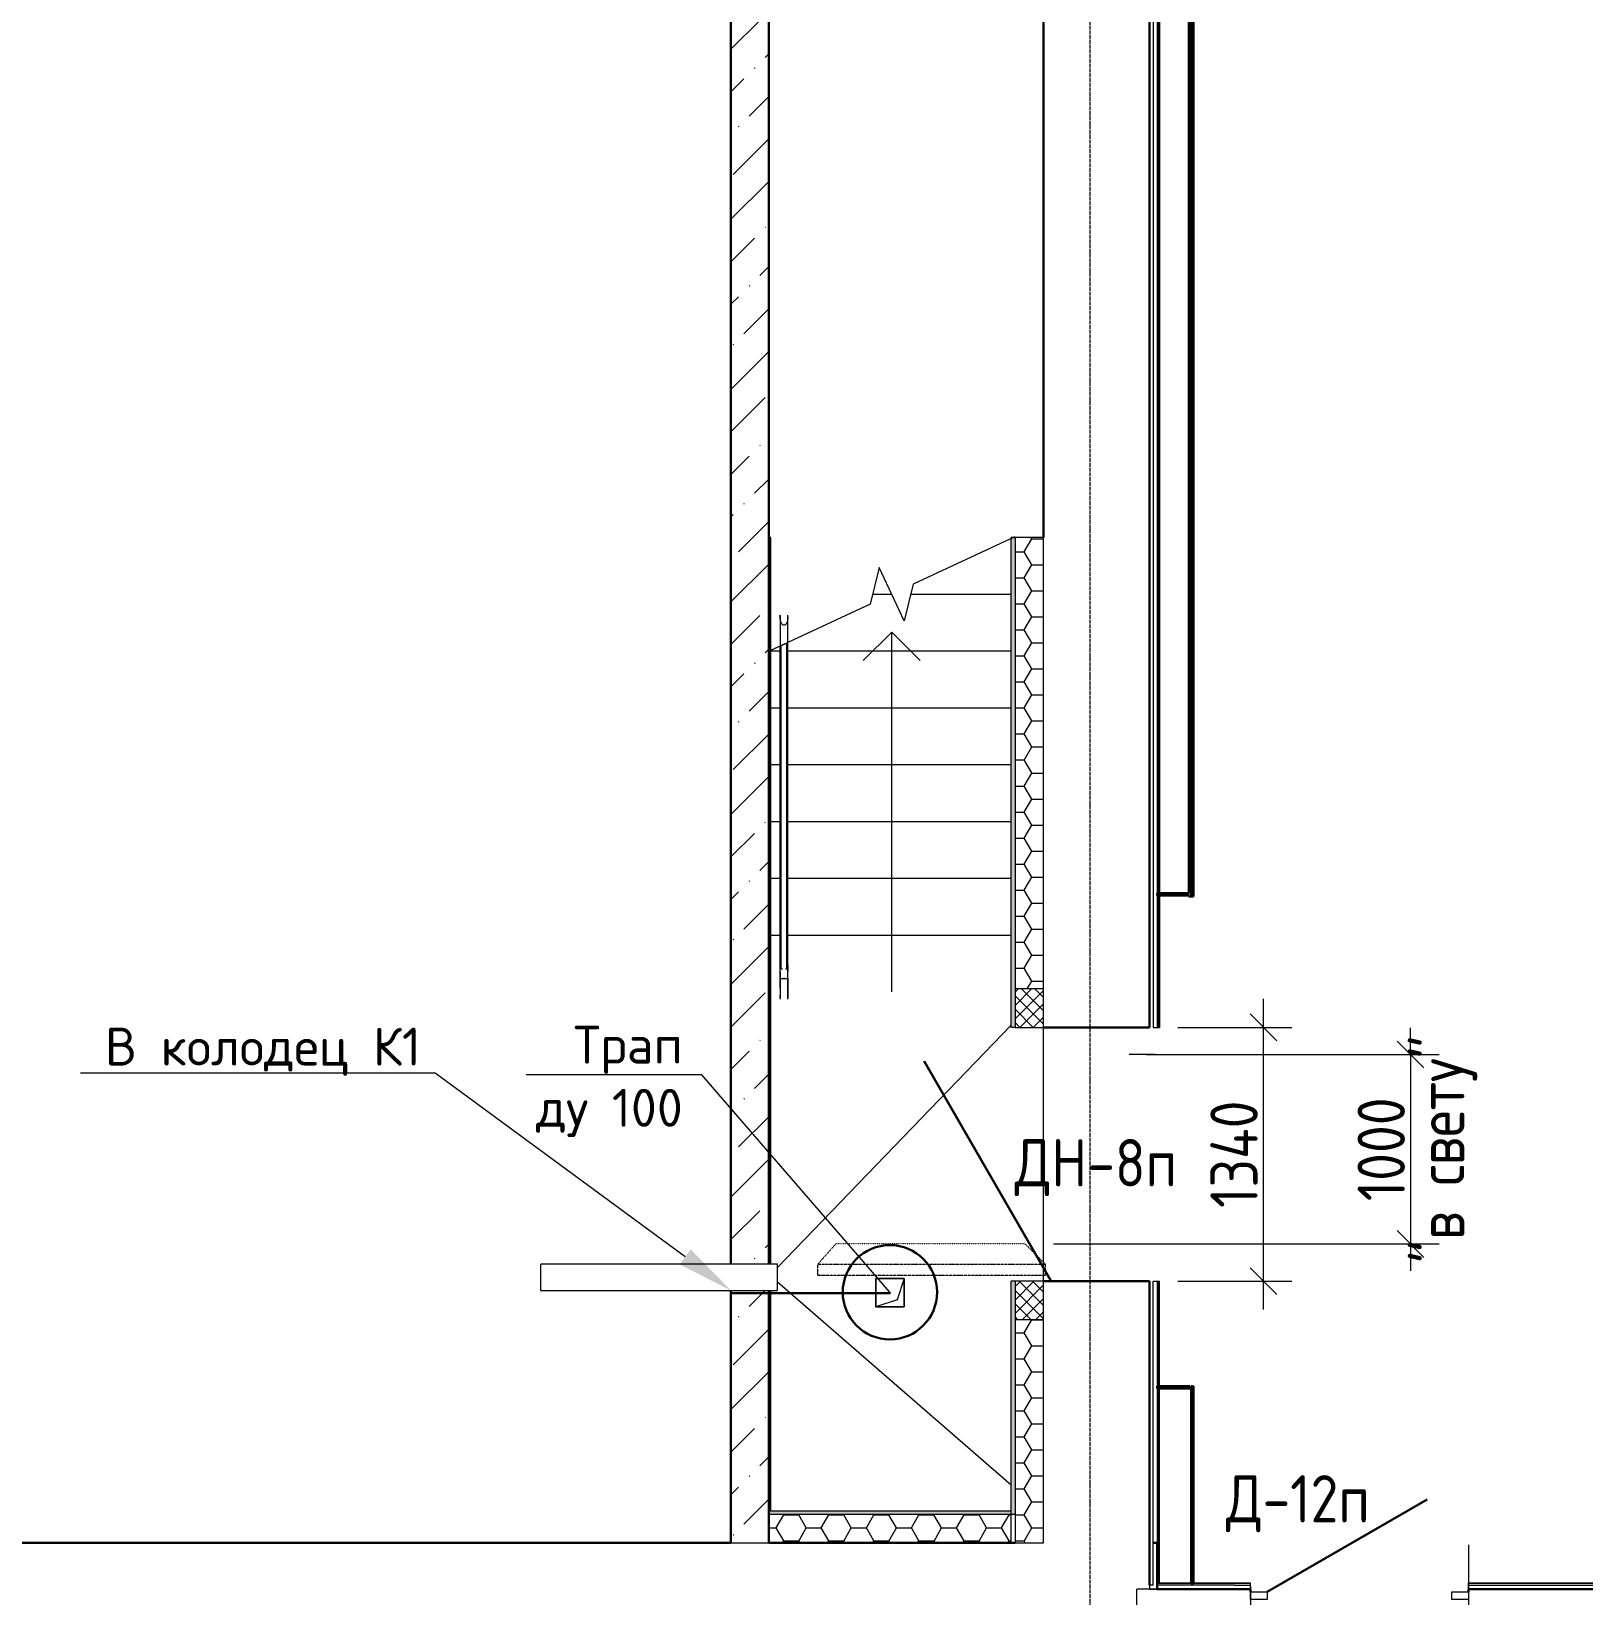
# Model space of a CAD drawing. Header units: millimetres. Extents: x 504091 to 2165846, y 135022 to 442887.
# Drawn here: x 1500188 to 1508386, y 326020 to 334282 of the extents above; entities that cross this region are included whole.
import ezdxf
from ezdxf import colors
from ezdxf.entities.mleader import LeaderData, LeaderLine
from ezdxf.math import Vec2, Vec3

# ---------------------------------------------------------------- set-up
doc = ezdxf.new("R2010")
doc.units = ezdxf.units.MM
for name, pattern in [('ADSK_Линия сетки', [25, 20, -2.5, 0, -2.5]), ('ADSK_Пунктирная_п1', [0.53, 0, -0.53]), ('ADSK_Штриховая_ш3 п1_5', [4.5, 3, -1.5]), ('ADSK_Штрихпунктирная 2 точки_ш15 п1_5 п1_5 п1_5', [19.5, 15, -1.5, 0, -1.5, 0, -1.5]), ('осеваяX2', [4, 2.5, -0.5, 0.5, -0.5])]:
    doc.linetypes.add(name, pattern=pattern)
doc.layers.get('Defpoints').update_dxf_attribs({"color": 255})
for name, color, linetype, lineweight in [('!К1', 32, 'Continuous', 30), ('Выноски ВК', 7, 'Continuous', 0), ('Двери', 7, 'Continuous', 20), ('Лестницы', 7, 'Continuous', 18), ('Марки дверей', 7, 'Continuous', 20), ('Обобщенные модели', 7, 'Continuous', 18), ('Ограждение', 7, 'Continuous', 18), ('Оси', 165, 'осеваяX2', 13), ('Перекрытие', 7, 'Continuous', 18), ('размеры', 7, 'Continuous', 9), ('Стены внутренние', 7, 'Continuous', 18), ('Стены наружные', 7, 'Continuous', 18), ('Стены несущие', 7, 'Continuous', 30), ('Стены отделка', 7, 'Continuous', 30), ('Стены штриховка', 7, 'Continuous', 18), ('Стрелки вверх', 7, 'Continuous', 18), ('Узлы', 7, 'Continuous', 18)]:
    doc.layers.add(name, color=color, linetype=linetype, lineweight=lineweight)
doc.layers.add('Линии', color=7, linetype='Continuous', lineweight=9, true_color=0x00a600)
doc.layers.add('Штриховка', color=252, linetype='Continuous')
doc.styles.add('GOST Common_1', font='GOST_Common.ttf', dxfattribs={"width": 0.9, "height": 250})
doc.styles.add('GOST Common_2', font='GOST_Common.ttf', dxfattribs={"width": 0.9, "height": 200})
doc.styles.add('GOST Common_4', font='GOST_Common.ttf', dxfattribs={"width": 0.9, "height": 200})
doc.styles.add('PDF ISOCPEUR', font='isocpeur.ttf')
doc.dimstyles.new('ADSK_Основной_2_5_мм_Округление_до_1_мм', dxfattribs={"dimscale": 304.8, "dimtxt": 251.428749, "dimasz": 0.463911, "dimexe": 0.492126, "dimexo": 0.492126, "dimgap": 0.098425, "dimtad": 1, "dimdec": 0, "dimdsep": 46, "dimtxsty": 'GOST Common_1', "dimblk1": 'OBLIQUE', "dimblk2": 'OBLIQUE', "dimsah": 1, "dimcen": 0.09, "dimdle": 0.492126, "dimazin": 2, "dimtfac": 1, "dimtdec": 4, "dimtix": 1, "dimtmove": 0, "dimatfit": 3, "dimfxl": 0, "dimtvp": 1, "dimtolj": 1, "dimtzin": 0, "dimlwd": 20, "dimlwe": 20, "dimarcsym": 0})
doc.dimstyles.new('ADSK_Основной_2_мм', dxfattribs={"dimscale": 304.8, "dimtxt": 201.142999, "dimasz": 0.463911, "dimexe": 0.492126, "dimexo": 0.492126, "dimgap": 0.098425, "dimtad": 1, "dimrnd": 0.01, "dimdsep": 46, "dimtxsty": 'GOST Common_4', "dimblk1": 'OBLIQUE', "dimblk2": 'OBLIQUE', "dimsah": 1, "dimcen": 0.09, "dimdle": 0.492126, "dimazin": 2, "dimtfac": 1, "dimtdec": 4, "dimtix": 1, "dimtmove": 0, "dimatfit": 3, "dimfxl": 0, "dimtvp": 1, "dimtolj": 1, "dimtzin": 0, "dimlwd": 20, "dimlwe": 20, "dimarcsym": 0})
pattern_1 = [(0, (1487730.53, 305686.97), (119.062, 68.741), [79.375, -158.75]), (120, (1487730.53, 305686.97), (-119.06245, 68.74022), [79.375, -158.75]), (60, (1487730.53, 305686.97), (-0.00045, 137.48122), [0, -158.75, 79.375, 0])]
pattern_2 = [(45, (1487730.527, 305686.97), (-35.35534, 35.35534), []), (135, (1487730.527, 305686.97), (-35.35534, -35.35534), [])]

# ---------------------------------------------------------------- blocks, each defined once
blk = doc.blocks.new('GM_Отверстие прямоугольное _в плите_ - Отверстие-1400855-План 1-го этажа')
at = {"layer": 'Обобщенные модели'}
for p, q in [((-75, -75), (-75, 75)), ((-75, 75), (75, 75)), ((75, 75), (-75, 75)), ((-75, 75), (-75, -75)), ((-75, -75), (-37.5, 37.5)), ((-37.5, 37.5), (75, 75)), ((75, 75), (75, -75)), ((75, -75), (75, 75)), ((75, -75), (-75, -75)), ((-75, -75), (75, -75))]:
    blk.add_line(p, q, dxfattribs=at)
for start, end in [(360, 180), (180, 360), (60, 165), (300, 360), (195, 270)]:
    blk.add_arc((0, 0), 2.5, start, end, dxfattribs=at)
blk = doc.blocks.new('_None')
blk = doc.blocks.new('АС_Дверь_Однопольная_Алюминиевая - 1150х2200 алюм ост EIW30 Д12п-6958020-План подвала')
at = {"layer": 'Двери'}
for p, q in [((-450, -97.5), (-363, -97.5)), ((-450, -137.5), (-450, -97.5)), ((-363, -137.5), (-450, -137.5)), ((-363, -97.5), (-363, -137.5)), ((613, -97.5), (700, -97.5)), ((613, -137.5), (613, -97.5)), ((700, -137.5), (613, -137.5)), ((700, -97.5), (700, -137.5))]:
    blk.add_line(p, q, dxfattribs=at)
at = {"layer": 'Двери', "lineweight": 30}
blk.add_line((613, -137.5), (-232.2, -625.5), dxfattribs=at)
blk = doc.blocks.new('AC_Дверь_Однопольная_Стальная - 1340Х2200h ДН-8п-6920971-План подвала')
at = {"layer": 'Двери', "lineweight": 30}
blk.add_line((-670, 240), (490.5, 910), dxfattribs=at)
blk = doc.blocks.new('Ограждение - Ограждение-7023087-План подвала')
at = {"layer": 'Ограждение'}
for p, q in [((16447.4, 25364.4), (16417.4, 25350.4)), ((16447.4, 23642.5), (16447.4, 25364.4)), ((16417.4, 23642.5), (16417.4, 25350.4)), ((16424.9, 23642.5), (16417.4, 23642.5)), ((16447.4, 23642.5), (16439.7, 23642.5))]:
    blk.add_line(p, q, dxfattribs=at)
blk = doc.blocks.new('Тип перил - Перила_Внутренний_-7023091-План подвала')
at = {"layer": 'Ограждение'}
for p, q in [((16412.4, 25502.7), (16412.4, 23662.3)), ((16452.4, 23662.3), (16452.4, 25502.7)), ((16412.4, 23630.5), (16412.4, 23592.5)), ((16452.4, 23592.5), (16452.4, 23630.5)), ((16430.1, 23592.5), (16434.7, 23592.5))]:
    blk.add_line(p, q, dxfattribs=at)
at = {"layer": 'Ограждение', "flags": 128}
for points in [[(16412.4, 25502.7), (16412.5, 25507.5), (16412.9, 25512.3)], [(16452.4, 25502.7), (16452, 25494.1), (16450.9, 25485.9), (16449, 25478.2), (16446.5, 25471.6), (16443.5, 25466.1), (16440.1, 25462), (16436.3, 25459.5), (16432.4, 25458.7), (16428.5, 25459.5), (16424.7, 25462), (16421.3, 25466.1), (16418.3, 25471.6), (16415.8, 25478.2), (16413.9, 25485.9), (16412.8, 25494.1), (16412.4, 25502.7)], [(16452.4, 25502.7), (16452.3, 25507.5), (16451.9, 25512.3)], [(16412.4, 23630.5), (16412.4, 23633.3), (16412.4, 23636.1), (16412.4, 23638.9), (16412.4, 23641.7), (16412.4, 23644.4), (16412.4, 23647.2), (16412.4, 23649.9), (16412.4, 23652.5), (16412.4, 23655.2), (16412.4, 23657.8), (16412.4, 23660.3), (16412.4, 23662.3)], [(16452.4, 23662.3), (16452.4, 23659.8), (16452.4, 23657.2), (16452.4, 23654.6), (16452.4, 23652), (16452.4, 23649.3), (16452.4, 23646.6), (16452.4, 23643.8), (16452.4, 23641.1), (16452.4, 23638.3), (16452.4, 23635.5), (16452.4, 23632.7), (16452.4, 23630.5)]]:
    blk.add_lwpolyline(points, dxfattribs=at)
blk = doc.blocks.new('Тип перил - D40 шаг 400 прямое со скруглением-6687845-План подвала')
at = {"layer": 'Ограждение'}
for p, q in [((0, 20), (4, 20)), ((0, 2.3), (0, 0)), ((0, 0), (0, -2.3)), ((5.1, -20), (1.1, -20))]:
    blk.add_line(p, q, dxfattribs=at)
at = {"layer": 'Ограждение', "flags": 128}
for points in [[(100, 20), (99.9, 20), (99.7, 20), (99.3, 20), (98.7, 20), (98, 20), (97.1, 20), (96.1, 20), (94.9, 20), (93.6, 20), (92.1, 20), (90.5, 20), (88.7, 20), (86.8, 20), (84.7, 20), (82.5, 20), (80.2, 20), (77.8, 20), (75.2, 20), (72.5, 20), (69.7, 20), (66.7, 20), (63.7, 20), (60.6, 20), (57.4, 20), (54, 20), (50.6, 20), (47.1, 20), (43.6, 20), (39.9, 20), (36.2, 20), (32.5, 20), (28.7, 20), (24.8, 20), (20.9, 20), (17, 20), (13, 20), (9.1, 20), (5.1, 20), (1.1, 20), (0, 20)], [(5.1, 20), (8, 20), (12, 20), (15.9, 20), (19.9, 20), (23.8, 20), (27.6, 20), (31.5, 20), (35.2, 20), (38.9, 20), (42.6, 20), (46.2, 20), (49.7, 20), (53.1, 20), (56.5, 20), (59.7, 20), (62.9, 20), (65.9, 20), (68.9, 20)], [(69.9, 20), (71.7, 20), (74.5, 20), (77.1, 20), (79.6, 20), (81.9, 20), (84.1, 20), (86.2, 20), (88.2, 20), (90, 20), (91.7, 20), (93.2, 20), (94.6, 20), (95.8, 20), (96.9, 20), (97.8, 20), (98.5, 20), (99.1, 20), (99.6, 20), (99.9, 20), (100, 20), (100, 20)], [(100, 20), (100.8, 20), (101.6, 19.9), (102.4, 19.9), (103.2, 19.7), (104, 19.6), (104.8, 19.4), (105.5, 19.2), (106.3, 19), (107, 18.7), (107.8, 18.4), (108.5, 18.1), (109.2, 17.7)], [(0, -20), (4, -20), (8, -20), (12, -20), (15.9, -20), (19.9, -20), (23.8, -20), (27.6, -20), (31.5, -20), (35.2, -20), (38.9, -20), (42.6, -20), (46.2, -20), (49.7, -20), (53.1, -20), (56.5, -20), (59.7, -20), (62.9, -20), (65.9, -20), (68.9, -20), (71.7, -20), (74.5, -20), (77.1, -20), (79.6, -20), (81.9, -20), (84.1, -20), (86.2, -20), (88.2, -20), (90, -20), (91.7, -20), (93.2, -20), (94.6, -20), (95.8, -20), (96.9, -20), (97.8, -20), (98.5, -20), (99.1, -20), (99.6, -20), (99.9, -20), (100, -20), (100, -20)], [(48.6, -20), (47.1, -20), (43.6, -20), (39.9, -20), (36.2, -20), (32.5, -20), (28.7, -20), (24.8, -20), (20.9, -20), (17, -20), (13, -20), (9.1, -20), (5.1, -20)], [(100, -20), (99.9, -20), (99.7, -20), (99.3, -20), (98.7, -20), (98, -20), (97.1, -20), (96.1, -20), (94.9, -20), (93.6, -20), (92.1, -20), (90.5, -20), (88.7, -20), (87.5, -20)], [(103.4, -19.7), (102.6, -19.8), (101.8, -19.9), (101, -20), (100.2, -20), (100, -20)], [(108.7, -18), (108, -18.3), (107.2, -18.6), (106.5, -18.9), (105.7, -19.2)]]:
    blk.add_lwpolyline(points, dxfattribs=at)
blk = doc.blocks.new('Тип перил - Перила_Внутренний_-V21-План подвала')
at = {"layer": 'Ограждение'}
for p, q in [((16452.4, 25366.7), (16412.4, 25348.1)), ((16452.4, 23653.2), (16452.4, 25366.7)), ((16412.4, 23653.2), (16412.4, 25348.1)), ((16412.4, 23630.5), (16412.4, 23653.2)), ((16412.4, 23592.5), (16412.4, 23630.5)), ((16452.4, 23630.5), (16452.4, 23653.2)), ((16452.4, 23592.5), (16452.4, 23630.5)), ((16412.4, 23592.5), (16452.4, 23592.5))]:
    blk.add_line(p, q, dxfattribs=at)
blk = doc.blocks.new('Тип перил - Перила_Внутренний_-7023104-План подвала')
at = {"layer": 'Ограждение'}
for p, q in [((16412.4, 25512.3), (16412.4, 25502.7)), ((16452.4, 25502.7), (16452.4, 25512.3)), ((16412.4, 23592.5), (16412.4, 23582.5)), ((16452.4, 23582.5), (16452.4, 23592.5))]:
    blk.add_line(p, q, dxfattribs=at)
blk = doc.blocks.new('Тип перил - Перила_Внутренний_-V22-План подвала')
at = {"layer": 'Ограждение'}
for p, q in [((16412.4, 23582.5), (16412.4, 23592.5)), ((16452.4, 23582.5), (16452.4, 23592.5))]:
    blk.add_line(p, q, dxfattribs=at)
blk = doc.blocks.new('_Oblique')
at = {"color": 0, "linetype": 'ByBlock', "lineweight": -2}
blk.add_line((-0.5, -0.5), (0.5, 0.5), dxfattribs=at)
blk = doc.blocks.new('*D4245')
at = {"layer": 'Defpoints', "color": 0, "lineweight": 20, "transparency": 16777216}
for p in [(1507776.8, 326438.3), (1506626.8, 326218.4), (1507776.8, 325402.1)]:
    blk.add_point(p, dxfattribs=at)
at = {"layer": 'размеры', "color": 0, "lineweight": 20, "transparency": 16777216}
for p, q in [((1507776.8, 326288.3), (1507776.8, 325252.1)), ((1506626.8, 326068.4), (1506626.8, 325252.1)), ((1506476.8, 325402.1), (1507926.8, 325402.1))]:
    blk.add_line(p, q, dxfattribs=at)
at = {"layer": 'размеры', "color": 0, "lineweight": 20, "transparency": 16777216, "xscale": 141.4, "yscale": 141.4, "zscale": 141.4, "rotation": 180}
blk.add_blockref('_Oblique', (1506626.8, 325402.1), dxfattribs=at)
at = {"layer": 'размеры', "color": 0, "lineweight": 20, "transparency": 16777216, "xscale": 141.4, "yscale": 141.4, "zscale": 141.4}
blk.add_blockref('_Oblique', (1507776.8, 325402.1), dxfattribs=at)
at = {"layer": 'размеры', "color": 0, "lineweight": 20, "transparency": 16777216, "insert": (1507201.8, 325532.1), "char_height": 200, "width": 515.472, "attachment_point": 5, "style": 'GOST Common_4'}
blk.add_mtext('\\A1;1150', dxfattribs=at)
blk = doc.blocks.new('*D4269')
at = {"layer": 'Defpoints', "color": 0, "lineweight": 20, "transparency": 16777216}
for p in [(1506092.9, 329022), (1506694.4, 329022), (1506092.9, 327682)]:
    blk.add_point(p, dxfattribs=at)
at = {"layer": 'размеры', "color": 0, "lineweight": 20, "transparency": 16777216}
for p, q in [((1506694.4, 327532), (1506694.4, 329172)), ((1506242.9, 329022), (1506844.4, 329022)), ((1506242.9, 327682), (1506844.4, 327682))]:
    blk.add_line(p, q, dxfattribs=at)
at = {"layer": 'размеры', "color": 0, "lineweight": 20, "transparency": 16777216, "xscale": 141.4, "yscale": 141.4, "zscale": 141.4}
for p, rotation in [((1506694.4, 329022), 90), ((1506694.4, 327682), 270)]:
    blk.add_blockref('_Oblique', p, dxfattribs=dict(at, rotation=rotation))
at = {"layer": 'размеры', "color": 0, "lineweight": 20, "transparency": 16777216, "insert": (1506539.4, 328352), "char_height": 250, "width": 726.16, "attachment_point": 5, "rotation": 90, "style": 'GOST Common_1'}
blk.add_mtext('\\A1;1340', dxfattribs=at)
blk = doc.blocks.new('*D4270')
at = {"layer": 'Defpoints', "color": 0, "lineweight": 20, "transparency": 16777216}
for p in [(1505926.5, 328878), (1505436.1, 327878), (1507471.6, 327878)]:
    blk.add_point(p, dxfattribs=at)
at = {"layer": 'размеры', "color": 0, "lineweight": 20, "transparency": 16777216}
for p, q in [((1507471.6, 328878), (1507471.6, 329019.4)), ((1506076.5, 328878), (1507621.6, 328878)), ((1507471.6, 328878), (1507471.6, 327878)), ((1505586.1, 327878), (1507621.6, 327878)), ((1507471.6, 327878), (1507471.6, 327736.6))]:
    blk.add_line(p, q, dxfattribs=at)
at = {"layer": 'размеры', "color": 0, "lineweight": 20, "transparency": 16777216, "xscale": 141.4, "yscale": 141.4, "zscale": 141.4}
for p, rotation in [((1507471.6, 328878), 270), ((1507471.6, 327878), 90)]:
    blk.add_blockref('_Oblique', p, dxfattribs=dict(at, rotation=rotation))
at = {"layer": 'размеры', "color": 0, "lineweight": 20, "transparency": 16777216, "char_height": 250, "width": 1564.824, "attachment_point": 5, "rotation": 90, "style": 'GOST Common_1'}
for s, insert in [('\\A1;"в свету"', (1507664.1, 328378)), ('\\A1;1000', (1507316.6, 328378))]:
    blk.add_mtext(s, dxfattribs=dict(at, insert=insert))
blk = doc.blocks.new('оси')
at = {"layer": 'Оси', "linetype": 'ADSK_Линия сетки'}
blk.add_line((24550, -2196.5), (24550, 46378), dxfattribs=at)

msp = doc.modelspace()

# ---------------------------------------------------------------- hatches: boundary and pattern name
at = {"layer": 'Стены внутренние', "true_color": 0x0080ff}
for points in [[(1506324.9235, 331199.2682), (1506324.9235, 348324.1466), (1506312.9235, 348324.1466), (1506312.9235, 331199.2682)], [(1506311.9962, 331199.2682), (1506311.9962, 348298.2899), (1506299.9962, 348298.2899), (1506299.9962, 331199.2682)], [(1506299.9962, 329713.2899), (1506311.9962, 329713.2899), (1506311.9962, 331199.2682), (1506299.9962, 331199.2682), (1506299.9962, 329718.2899)], [(1506312.9235, 329713.2899), (1506324.9235, 329713.2899), (1506324.9235, 331199.2682), (1506312.9235, 331199.2682)], [(1506144.9235, 329718.2899), (1506299.9962, 329718.2899), (1506299.9962, 329730.2899), (1506144.9235, 329730.2899)], [(1506305.9962, 327115.4231), (1506305.9962, 327127.4231), (1506144.9235, 327127.4231), (1506144.9235, 327115.4231)], [(1506324.9235, 326087.4231), (1506324.9235, 327127.4231), (1506312.9235, 327127.4231), (1506312.9235, 326087.4231)]]:
    msp.add_hatch(color=150, dxfattribs=at).paths.add_polyline_path(points)
at = {"layer": 'Стены внутренние', "lineweight": 9}
h = msp.add_hatch(dxfattribs=at)
h.set_pattern_fill('FP_6', color=256, style=0, pattern_type=2)
h.set_pattern_definition([(45, (1487730.53, 305686.97), (84.18955, 308.69595), [396.875, -79.375, 3.353, -76.022])])
h.paths.add_polyline_path([(1504082.9235, 331199.2682), (1504082.9235, 334744.4969), (1503882.9235, 334744.4969), (1503882.9235, 331199.2682)])
h = msp.add_hatch(dxfattribs=at)
h.set_pattern_fill('FP_7', color=256, style=0, pattern_type=2)
h.set_pattern_definition([(45, (1487730.53, 305686.97), (84.19025, 308.69666), [396.875, -79.375, 3.353, -76.022])])
h.paths.add_polyline_path([(1503882.9235, 326299.4969), (1504082.9235, 326299.4969), (1504082.9235, 327631.9719), (1503882.9235, 327631.9719), (1503882.9235, 327070.272)])
h.paths.add_polyline_path([(1504082.9235, 327771.9719), (1504082.9235, 331199.2682), (1503882.9235, 331199.2682), (1503882.9235, 327771.9719), (1504027.8479, 327771.9719)])
at = {"layer": 'Стены наружные', "true_color": 0x6b6b6b}
for points in [[(1505381.4985, 331199.2682), (1505382.9235, 331199.2682), (1505382.9235, 331609.4969), (1505362.9235, 331609.4969), (1505362.9235, 331199.2682)], [(1504919.3048, 326449.4969), (1505362.9235, 326449.4969), (1505362.9235, 326469.4969), (1504082.9235, 326469.4969), (1504082.9235, 326449.4969), (1504087.9235, 326449.4969)]]:
    msp.add_hatch(color=251, dxfattribs=at).paths.add_polyline_path(points)
h = msp.add_hatch(color=251, dxfattribs=at)
h.paths.add_polyline_path([(1505362.9235, 326449.4969), (1505382.9235, 326449.4969), (1505382.9235, 327681.9719), (1505362.9235, 327681.9719), (1505362.9235, 326459.4969)])
h.paths.add_polyline_path([(1505362.9235, 329021.9719), (1505382.9235, 329021.9719), (1505382.9235, 331199.2682), (1505362.9235, 331199.2682), (1505362.9235, 329033.3175)])
at = {"layer": 'Стены наружные', "lineweight": 9}
h = msp.add_hatch(dxfattribs=at)
h.set_pattern_fill('FP_5', color=256, style=0, pattern_type=2)
h.set_pattern_definition([(0, (1487730.53, 305686.97), (119.063, 68.741), [79.375, -158.75]), (120, (1487730.53, 305686.97), (-119.06245, 68.74022), [79.375, -158.75]), (60, (1487730.53, 305686.97), (-0.00045, 137.48122), [0, -158.75, 79.375, 0])])
h.paths.add_polyline_path([(1504919.3048, 326299.4969), (1505362.9235, 326299.4969), (1505362.9235, 326449.4969), (1504082.9235, 326449.4969), (1504082.9235, 326299.4969), (1504087.9235, 326299.4969)])
at = {"layer": 'Узлы', "lineweight": 9}
h = msp.add_hatch(dxfattribs=at)
h.set_pattern_fill('FP_10', color=256, style=0, pattern_type=2)
h.set_pattern_definition(pattern_1)
h.paths.add_polyline_path([(1505532.9235, 329224.6227), (1505532.9235, 331609.4969), (1505382.9235, 331609.4969), (1505382.9235, 329224.6227), (1505518.9624, 329224.6227)])
h = msp.add_hatch(dxfattribs=at)
h.set_pattern_fill('FP_11', color=256, style=0, pattern_type=2)
h.set_pattern_definition(pattern_2)
h.paths.add_polyline_path([(1505532.9235, 329021.9719), (1505532.9235, 329224.6227), (1505382.9235, 329224.6227), (1505382.9235, 329021.9719)])
h = msp.add_hatch(dxfattribs=at)
h.set_pattern_fill('FP_11', color=256, style=0, pattern_type=2)
h.set_pattern_definition(pattern_2)
h.paths.add_polyline_path([(1505382.9235, 327479.3212), (1505532.9235, 327479.3212), (1505532.9235, 327681.9719), (1505382.9235, 327681.9719), (1505382.9235, 327651.9719)])
h = msp.add_hatch(dxfattribs=at)
h.set_pattern_fill('FP_10', color=256, style=0, pattern_type=2)
h.set_pattern_definition(pattern_1)
h.paths.add_polyline_path([(1505382.9235, 326299.4969), (1505532.9235, 326299.4969), (1505532.9235, 327479.3212), (1505382.9235, 327479.3212), (1505382.9235, 326459.4969)])

# ---------------------------------------------------------------- linework, layer by layer
at = {"layer": '!К1'}
msp.add_lwpolyline([(1504720.9336, 327618.3355), (1503882.9235, 327618.3355)], dxfattribs=at)
at = {"color": 1, "lineweight": 30}
msp.add_circle((1504722.1836, 327623.0005), 249.0868, dxfattribs=at)
at = {"layer": 'Лестницы'}
for p, q in [((1505381.4985, 331612.5969), (1504844.7869, 331362.3242)), ((1505374.8506, 331609.4969), (1505381.4985, 331609.4969)), ((1505374.8506, 331609.4969), (1505381.4985, 331609.4969)), ((1505381.4985, 331609.4969), (1505381.4985, 331612.5969)), ((1504665.4644, 331451.1075), (1504618.21, 331256.6696)), ((1504797.5326, 331167.8863), (1504665.4644, 331451.1075)), ((1504631.0487, 331309.4969), (1504731.4985, 331309.4969)), ((1504631.0487, 331309.4969), (1504731.4985, 331309.4969)), ((1504844.7869, 331362.3242), (1504797.5326, 331167.8863)), ((1504831.9483, 331309.4969), (1505362.9235, 331309.4969)), ((1504831.9483, 331309.4969), (1505362.9235, 331309.4969)), ((1504618.21, 331256.6696), (1504081.4985, 331006.3969)), ((1504092.9235, 331009.4969), (1504142.9235, 331009.4969)), ((1504092.9235, 331009.4969), (1504142.9235, 331009.4969)), ((1504182.9235, 331009.4969), (1505362.9235, 331009.4969)), ((1504182.9235, 331009.4969), (1505362.9235, 331009.4969)), ((1504092.9235, 330709.4969), (1504142.9235, 330709.4969)), ((1504092.9235, 330709.4969), (1504142.9235, 330709.4969)), ((1504182.9235, 330709.4969), (1505362.9235, 330709.4969)), ((1504182.9235, 330709.4969), (1505362.9235, 330709.4969)), ((1504092.9235, 330409.4969), (1504142.9235, 330409.4969)), ((1504092.9235, 330409.4969), (1504142.9235, 330409.4969)), ((1504182.9235, 330409.4969), (1505362.9235, 330409.4969)), ((1504182.9235, 330409.4969), (1505362.9235, 330409.4969)), ((1504092.9235, 330109.4969), (1504142.9235, 330109.4969)), ((1504092.9235, 330109.4969), (1504142.9235, 330109.4969)), ((1504182.9235, 330109.4969), (1505362.9235, 330109.4969)), ((1504182.9235, 330109.4969), (1505362.9235, 330109.4969)), ((1504092.9235, 329809.4969), (1504142.9235, 329809.4969)), ((1504092.9235, 329809.4969), (1504142.9235, 329809.4969)), ((1504182.9235, 329809.4969), (1505362.9235, 329809.4969)), ((1504182.9235, 329809.4969), (1505362.9235, 329809.4969)), ((1504092.9235, 329509.4969), (1504142.9235, 329509.4969)), ((1504092.9235, 329509.4969), (1504142.9235, 329509.4969)), ((1504182.9235, 329509.4969), (1505362.9235, 329509.4969)), ((1504182.9235, 329509.4969), (1505362.9235, 329509.4969))]:
    msp.add_line(p, q, dxfattribs=at)
at = {"layer": 'Линии', "color": 7}
for p, q in [((1505532.9235, 331609.4969), (1505382.9235, 331609.4969)), ((1505382.9235, 331609.4969), (1505382.9235, 329224.6227)), ((1505532.9235, 329224.6227), (1505532.9235, 331609.4969)), ((1505382.9235, 329224.6227), (1505382.9235, 329021.9719)), ((1505532.9235, 329224.6227), (1505382.9235, 329224.6227)), ((1505532.9235, 329021.9719), (1505532.9235, 329224.6227)), ((1505382.9235, 329021.9719), (1505532.9235, 329021.9719)), ((1505382.9235, 327681.9719), (1505382.9235, 327479.3212)), ((1505532.9235, 327681.9719), (1505382.9235, 327681.9719)), ((1505532.9235, 327479.3212), (1505532.9235, 327681.9719)), ((1505382.9235, 327479.3212), (1505382.9235, 326299.4969)), ((1505382.9235, 327479.3212), (1505532.9235, 327479.3212)), ((1505532.9235, 326299.4969), (1505532.9235, 327479.3212)), ((1505382.9235, 326299.4969), (1505532.9235, 326299.4969))]:
    msp.add_line(p, q, dxfattribs=at)
at = {"layer": 'Линии', "color": 7, "linetype": 'ADSK_Штриховая_ш3 п1_5', "lineweight": 18}
msp.add_line((1506122.9235, 328878.038), (1505982.9235, 328878.038), dxfattribs=at)
at = {"layer": 'Линии', "color": 7, "linetype": 'ADSK_Пунктирная_п1', "ltscale": 0.5}
for p, q in [((1504436.0085, 327878.038), (1504342.2028, 327771.9719)), ((1505436.1368, 327878.038), (1504436.0085, 327878.038)), ((1505542.2028, 327771.9719), (1505436.1368, 327878.038))]:
    msp.add_line(p, q, dxfattribs=at)
at = {"layer": 'Линии', "color": 7, "linetype": 'ADSK_Штриховая_ш3 п1_5'}
for p, q in [((1502877.9235, 327771.9719), (1502877.9235, 327631.9719)), ((1504127.9235, 327771.9719), (1502877.9235, 327771.9719)), ((1504127.9235, 327631.9719), (1504127.9235, 327771.9719)), ((1502877.9235, 327631.9719), (1504127.9235, 327631.9719))]:
    msp.add_line(p, q, dxfattribs=at)
at = {"layer": 'Линии', "color": 7, "linetype": 'ADSK_Штрихпунктирная 2 точки_ш15 п1_5 п1_5 п1_5'}
for p, q in [((1504342.2028, 327711.9719), (1504342.2028, 327771.9719)), ((1504342.2028, 327771.9719), (1505542.2028, 327771.9719)), ((1505542.2028, 327771.9719), (1505542.2028, 327711.9719)), ((1505542.2028, 327711.9719), (1504342.2028, 327711.9719))]:
    msp.add_line(p, q, dxfattribs=at)
at = {"layer": 'Перекрытие'}
for p, q in [((1505362.9235, 329033.3175), (1504127.9235, 327753.4259)), ((1504127.9235, 327677.3014), (1505362.9235, 326606.8469))]:
    msp.add_line(p, q, dxfattribs=at)
at = {"layer": 'Стены внутренние'}
for p, q in [((1505532.9235, 327681.9719), (1505532.9235, 329021.9719)), ((1506112.9235, 326075.4231), (1506092.9235, 326075.4231)), ((1506092.9235, 326055.4231), (1506132.9235, 326055.4231))]:
    msp.add_line(p, q, dxfattribs=at)
at = {"layer": 'Стены несущие'}
for p, q in [((1505532.9235, 349034.6114), (1505532.9235, 331609.4969)), ((1506092.9235, 348395.8074), (1506092.9235, 329021.9719)), ((1506312.9235, 348324.1466), (1506312.9235, 329713.2899)), ((1506324.9235, 348324.1466), (1506324.9235, 329713.2899)), ((1506299.9962, 348298.2899), (1506299.9962, 329730.2899)), ((1506311.9962, 348298.2899), (1506311.9962, 329713.2899)), ((1503882.9235, 334744.4969), (1503882.9235, 327771.9719)), ((1504082.9235, 334744.4969), (1504082.9235, 327771.9719)), ((1506132.9235, 329730.2899), (1506299.9962, 329730.2899)), ((1506132.9235, 329730.2899), (1506132.9235, 329718.2899)), ((1506299.9962, 329718.2899), (1506132.9235, 329718.2899)), ((1506299.9962, 329713.2899), (1506299.9962, 329718.2899)), ((1506299.9962, 329713.2899), (1506311.9962, 329713.2899)), ((1506312.9235, 329713.2899), (1506324.9235, 329713.2899)), ((1506092.9235, 329021.9719), (1505532.9235, 329021.9719)), ((1506092.9235, 327681.9719), (1505532.9235, 327681.9719)), ((1506092.9235, 326075.4231), (1506092.9235, 327681.9719)), ((1503882.9235, 326299.4969), (1503882.9235, 327631.9719)), ((1504082.9235, 326299.4969), (1504082.9235, 327631.9719)), ((1506132.9235, 327127.4231), (1506305.9962, 327127.4231)), ((1506132.9235, 327127.4231), (1506132.9235, 327115.4231)), ((1506305.9962, 327115.4231), (1506132.9235, 327115.4231)), ((1506305.9962, 327127.4231), (1506305.9962, 327115.4231)), ((1506312.9235, 326087.4231), (1506312.9235, 327127.4231)), ((1506312.9235, 327127.4231), (1506324.9235, 327127.4231)), ((1506324.9235, 327127.4231), (1506324.9235, 326087.4231)), ((1491089.7926, 326299.4969), (1503882.9235, 326299.4969)), ((1504082.9235, 326299.4969), (1505382.9235, 326299.4969)), ((1506132.9235, 326299.4969), (1506112.9235, 326299.4969)), ((1506132.9235, 326055.4231), (1506132.9235, 326299.4969)), ((1506132.9235, 326055.4231), (1506541.8442, 326055.4231)), ((1506626.8442, 326055.4231), (1506132.9235, 326055.4231)), ((1506312.9235, 326087.4231), (1506324.9235, 326087.4231)), ((1506626.8442, 326040.4231), (1506626.8442, 326055.4231)), ((1508791.8442, 326055.4231), (1507776.8442, 326055.4231)), ((1507776.8442, 326040.4231), (1507776.8442, 326055.4231)), ((1507841.8442, 326055.4231), (1508791.8442, 326055.4231))]:
    msp.add_line(p, q, dxfattribs=at)
at = {"layer": 'Стены отделка', "lineweight": 9}
for p, q in [((1506112.9235, 348335.8498), (1506112.9235, 329021.9719)), ((1506132.9235, 348335.8926), (1506132.9235, 329021.9719)), ((1506144.9235, 348323.9182), (1506144.9235, 329021.9719)), ((1504092.9235, 331609.4969), (1504082.9235, 331609.4969)), ((1504092.9235, 327771.9719), (1504092.9235, 331609.4969)), ((1505362.9235, 329021.9719), (1505362.9235, 331609.4969)), ((1505374.8506, 331609.4969), (1505362.9235, 331609.4969)), ((1505382.9235, 331609.4969), (1505381.4985, 331609.4969)), ((1505382.9235, 329021.9719), (1505362.9235, 329021.9719)), ((1506112.9235, 329021.9719), (1506144.9235, 329021.9719)), ((1505362.9235, 326299.4969), (1505362.9235, 327681.9719)), ((1505382.9235, 327681.9719), (1505362.9235, 327681.9719)), ((1506112.9235, 326075.4231), (1506112.9235, 327681.9719)), ((1506112.9235, 327681.9719), (1506144.9235, 327681.9719)), ((1506132.9235, 327681.9719), (1506132.9235, 326299.4969)), ((1506144.9235, 326087.4231), (1506144.9235, 327681.9719)), ((1504092.9235, 326469.4969), (1504092.9235, 327631.9719)), ((1505382.9235, 326449.4969), (1504082.9235, 326449.4969)), ((1504092.9235, 326469.4969), (1505362.9235, 326469.4969)), ((1506142.9235, 326075.4231), (1506132.9235, 326075.4231)), ((1506626.8442, 326087.4231), (1506144.9235, 326087.4231)), ((1506541.8442, 326075.4231), (1506626.8442, 326075.4231)), ((1506626.8442, 326055.4231), (1506541.8442, 326055.4231)), ((1506626.8442, 326055.4231), (1506626.8442, 326087.4231)), ((1507776.8442, 326055.4231), (1507776.8442, 326087.4231)), ((1508791.8442, 326087.4231), (1507776.8442, 326087.4231)), ((1507776.8442, 326075.4231), (1507841.8442, 326075.4231)), ((1507776.8442, 326055.4231), (1507841.8442, 326055.4231))]:
    msp.add_line(p, q, dxfattribs=at)
at = {"layer": 'Стены штриховка'}
for p, q in [((1506142.9235, 329021.9719), (1506142.9235, 348325.914)), ((1506142.9235, 326085.4231), (1506142.9235, 327681.9719)), ((1504092.9235, 326469.4969), (1504082.9235, 326469.4969)), ((1503882.9235, 326299.4969), (1504082.9235, 326299.4969)), ((1506025.2226, 325750.4231), (1506025.2226, 326055.4231)), ((1506132.9235, 326055.4231), (1506025.2226, 326055.4231)), ((1506092.9235, 326075.4231), (1506092.9235, 326055.4231)), ((1506626.8442, 326085.4231), (1506142.9235, 326085.4231)), ((1506541.8442, 326075.4231), (1506142.9235, 326075.4231)), ((1508791.8442, 326085.4231), (1507776.8442, 326085.4231)), ((1507841.8442, 326075.4231), (1508791.8442, 326075.4231))]:
    msp.add_line(p, q, dxfattribs=at)
at = {"layer": 'Стрелки вверх'}
for p, q in [((1504731.4985, 331109.4969), (1504581.4985, 330959.4969)), ((1504731.4985, 331009.4969), (1504731.4985, 331109.4969)), ((1504731.4985, 331109.4969), (1504881.4985, 330959.4969)), ((1504731.4985, 330709.4969), (1504731.4985, 331009.4969)), ((1504731.4985, 330409.4969), (1504731.4985, 330709.4969)), ((1504731.4985, 330109.4969), (1504731.4985, 330409.4969)), ((1504731.4985, 329809.4969), (1504731.4985, 330109.4969)), ((1504731.4985, 329509.4969), (1504731.4985, 329809.4969)), ((1504731.4985, 329209.4969), (1504731.4985, 329509.4969))]:
    msp.add_line(p, q, dxfattribs=at)

# ---------------------------------------------------------------- block references
at = {"layer": 'Двери', "color": 8, "true_color": 0x7f7f7f, "rotation": 90}
msp.add_blockref('AC_Дверь_Однопольная_Стальная - 1340Х2200h ДН-8п-6920971-План подвала', (1505812.9235, 328351.9719), dxfattribs=at)
at = {"layer": 'Двери', "rotation": 180}
msp.add_blockref('АС_Дверь_Однопольная_Алюминиевая - 1150х2200 алюм ост EIW30 Д12п-6958020-План подвала', (1507326.8442, 325902.9231), dxfattribs=at)
at = {"layer": 'Обобщенные модели', "rotation": 180}
msp.add_blockref('GM_Отверстие прямоугольное _в плите_ - Отверстие-1400855-План 1-го этажа', (1504722.1836, 327620.5005), dxfattribs=at)
at = {"layer": 'Ограждение'}
for name in ['Тип перил - Перила_Внутренний_-7023091-План подвала', 'Тип перил - Перила_Внутренний_-7023104-План подвала', 'Тип перил - Перила_Внутренний_-V21-План подвала', 'Ограждение - Ограждение-7023087-План подвала', 'Тип перил - Перила_Внутренний_-V22-План подвала']:
    msp.add_blockref(name, (1487730.5267, 305686.9719), dxfattribs=at)
at = {"layer": 'Ограждение', "rotation": 270}
msp.add_blockref('Тип перил - D40 шаг 400 прямое со скруглением-6687845-План подвала', (1504162.9235, 329279.4969), dxfattribs=at)
at = {"layer": 'Штриховка'}
msp.add_blockref('оси', (1481230.092, 303531.9719), dxfattribs=at)

# ---------------------------------------------------------------- texts
at = {"layer": 'Марки дверей', "lineweight": 9, "char_height": 250, "attachment_point": 5, "line_spacing_factor": 1.022766, "style": 'GOST Common_2'}
for s, insert, width in [('\\pt450,900,1350,1800,2250,2700,3150,3600,4050,4500,4950,5400,5850,6300,6750,7200,7650,8100,8550,9000,9450,9900,10350,10800,11250,11700,12150,12600,13050,13500,13950,14400;ДН-8п', (1505809.3161, 328281.1157), 869.4), ('\\pt450,900,1350,1800,2250,2700,3150,3600,4050,4500,4950,5400,5850,6300,6750,7200,7650,8100,8550,9000,9450,9900,10350,10800,11250,11700,12150,12600,13050,13500,13950,14400;Д-12п', (1506876.0995, 326506.393), 803.7)]:
    msp.add_mtext(s, dxfattribs=dict(at, insert=insert, width=width))

# ---------------------------------------------------------------- dimensions: what is measured, and where the dimension line sits
at = {"layer": 'размеры', "lineweight": 20}
dim = msp.add_linear_dim(base=(1507471.6377, 327878.038), p1=(1505926.4706, 328878.038), p2=(1505436.1368, 327878.038), angle=90, text='<>\\X"в свету"', dimstyle='ADSK_Основной_2_5_мм_Округление_до_1_мм', override={"dimpost": '<>', "dimfxl": 1113.744683}, dxfattribs=at)
dim.commit()
dim.dimension.update_dxf_attribs({"geometry": '*D4270', "text_midpoint": (1507471.6377, 328378.038)})
dim = msp.add_linear_dim(base=(1506694.4282, 329021.9719), p1=(1506092.9235, 327681.9719), p2=(1506092.9235, 329021.9719), angle=90, dimstyle='ADSK_Основной_2_5_мм_Округление_до_1_мм', override={"dimpost": '<>', "dimfxl": 1340}, dxfattribs=at)
dim.commit()
dim.dimension.update_dxf_attribs({"geometry": '*D4269', "text_midpoint": (1506539.4282, 328351.9719)})
dim = msp.add_linear_dim(base=(1507776.8442, 325402.1276), p1=(1506626.8442, 326218.4295), p2=(1507776.8442, 326438.2829), dimstyle='ADSK_Основной_2_мм', override={"dimpost": '<>', "dimfxl": 1170.826852}, dxfattribs=at)
dim.commit()
dim.dimension.update_dxf_attribs({"geometry": '*D4245', "text_midpoint": (1507201.8442, 325532.1276)})

# ---------------------------------------------------------------- leaders
at = {"layer": 'Выноски ВК', "ltscale": 50}
ml = msp.add_multileader_mtext('Standard', dxfattribs=at)
ml.set_content('В колодец К1', color=256, style='PDF ISOCPEUR')
ml.set_leader_properties(color=256, linetype='ByLayer', lineweight=-1)
ml.build(insert=Vec2(0, 0))
ml.multileader.update_dxf_attribs({"text_left_attachment_type": 6, "text_right_attachment_type": 6, "dogleg_length": 100, "arrow_head_size": 300})
ctx = ml.context
ctx.base_point, ctx.char_height, ctx.arrow_head_size, ctx.landing_gap_size, ctx.plane_origin = Vec3(1500601.6318, 328780.4227), 200, 300, 0, Vec3(1490975.4024, 332472.2191)
ctx.left_attachment, ctx.right_attachment, ctx.text_align_type = 6, 6, 1
notes = []
notes.append((ctx, [(1, (1, 1, 0), (1502321.6318, 328780.4227), (-1, 0), 100, [(1, [(1503882.9235, 327631.9719)], 0, [])])]))
ctx.mtext.insert, ctx.mtext.alignment, ctx.mtext.flow_direction = Vec3(1501411.6318, 329020.4227), 2, 5
ml = msp.add_multileader_mtext('Standard', dxfattribs=at)
ml.set_content('Трап \\Pду 100', color=256, style='PDF ISOCPEUR')
ml.set_leader_properties(color=256, linetype='ByLayer', lineweight=-1)
ml.set_arrow_properties(name='NONE')
ml.build(insert=Vec2(0, 0))
ml.multileader.update_dxf_attribs({"text_left_attachment_type": 6, "text_right_attachment_type": 6, "dogleg_length": 100, "arrow_head_size": 300})
ctx = ml.context
ctx.base_point, ctx.char_height, ctx.arrow_head_size, ctx.landing_gap_size, ctx.plane_origin = Vec3(1502888.6267, 328770.4744), 200, 300, 0, Vec3(1516419.7307, 299664.0664)
ctx.left_attachment, ctx.right_attachment, ctx.text_align_type = 6, 6, 2
notes.append((ctx, [(1, (1, 1, 0), (1503728.6267, 328770.4744), (-1, 0), 100, [(0, [(1504719.9747, 327624.634)], 0, [])])]))
ctx.mtext.insert, ctx.mtext.width, ctx.mtext.alignment, ctx.mtext.flow_direction = Vec3(1503628.6267, 329030.4744), 1489.588336, 3, 5
for ctx, leaders in notes:
    for number, flags, end, landing, length, lines in leaders:
        leader = LeaderData()
        leader.index, (leader.has_last_leader_line, leader.has_dogleg_vector, leader.attachment_direction) = number, flags
        leader.last_leader_point, leader.dogleg_vector, leader.dogleg_length = Vec3(end), Vec3(landing), length
        for number, points, colour, breaks in lines:
            line = LeaderLine()
            line.index, line.vertices, line.color, line.breaks = number, Vec3.list(points), colors.encode_raw_color(colour), breaks
            leader.lines.append(line)
        ctx.leaders.append(leader)

doc.saveas('drawing.dxf')
